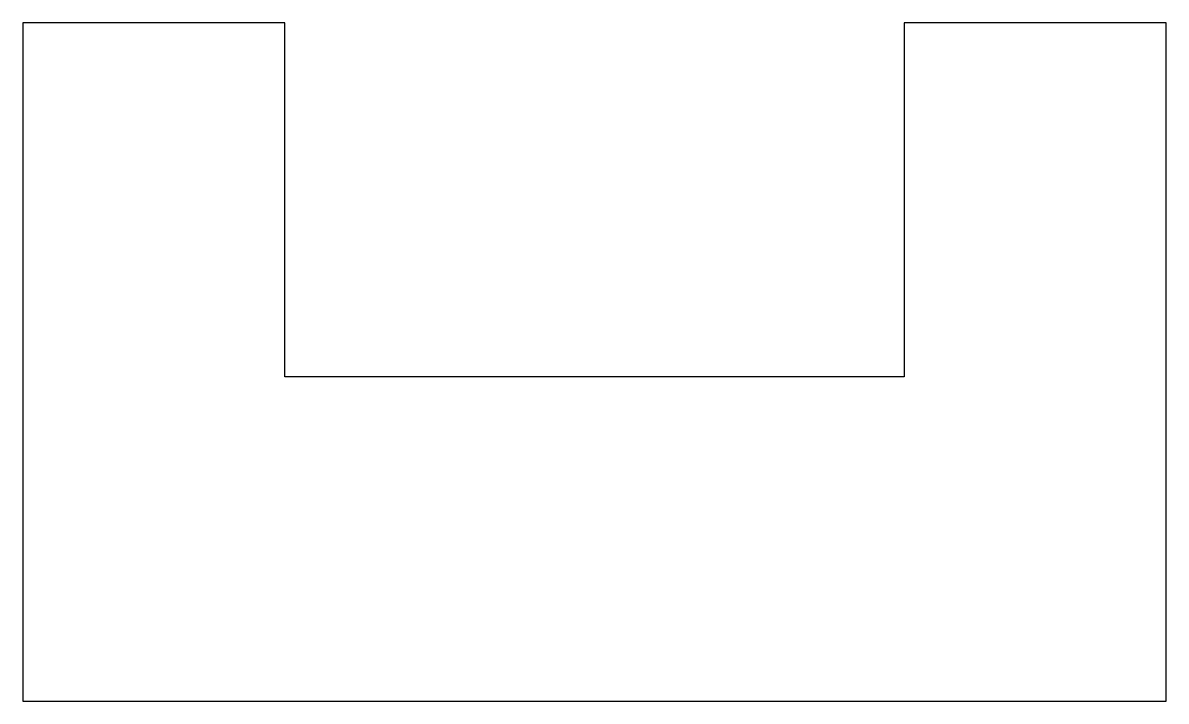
# Model space of a CAD drawing. Header units: millimetres. Extents: x -38.8 to 38.8, y -18.7 to 27.3.
import ezdxf

# ---------------------------------------------------------------- set-up
doc = ezdxf.new("R2010")
doc.units = ezdxf.units.MM
doc.layers.add('CUT', color=7, linetype='Continuous')

msp = doc.modelspace()

# ---------------------------------------------------------------- linework, layer by layer
at = {"layer": 'CUT'}
for p, q in [((-38.781, 27.332), (-38.781, -18.668)), ((-21, 27.332), (-38.781, 27.332)), ((-21, 3.332), (-21, 27.332)), ((21, 27.332), (21, 3.332)), ((38.781, 27.332), (21, 27.332)), ((38.781, -18.668), (38.781, 27.332)), ((21, 3.332), (-21, 3.332)), ((-38.781, -18.668), (38.781, -18.668))]:
    msp.add_line(p, q, dxfattribs=at)

doc.saveas('drawing.dxf')
